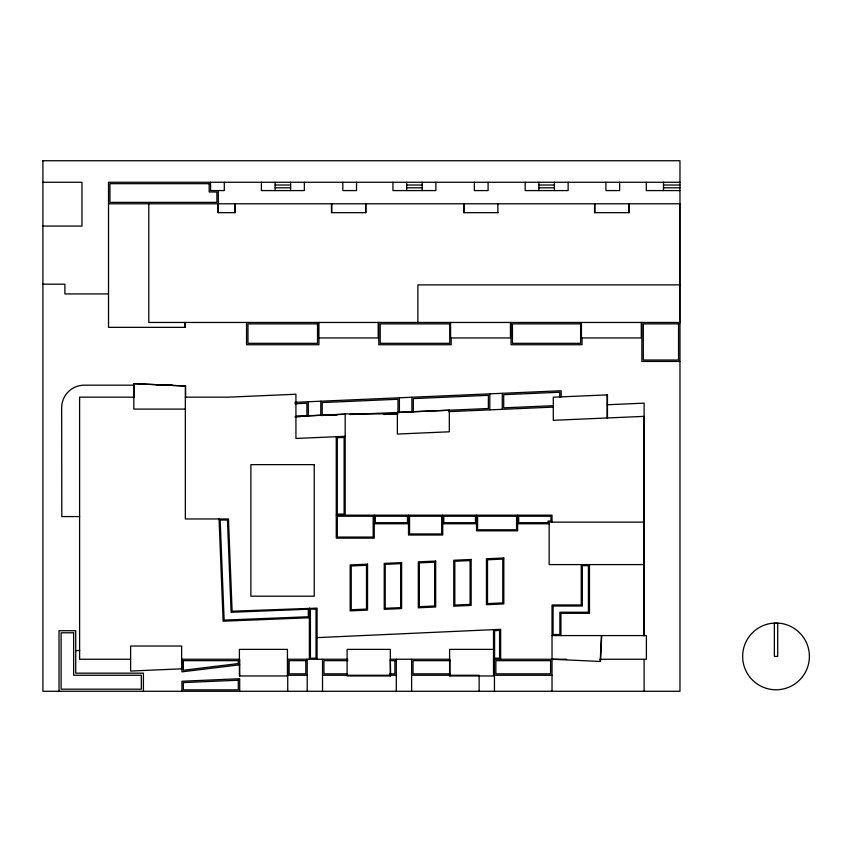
<?xml version="1.0" encoding="UTF-8"?>
<svg xmlns="http://www.w3.org/2000/svg" width="852" height="852" viewBox="0 0 852 852"><rect width="100%" height="100%" fill="white"/><g stroke="black" fill="none" stroke-linecap="round" stroke-linejoin="round"><path stroke-width="1.28" d="M600.213 661.471L601.406 635.581M601.704 635.581L600.511 661.471L552.021 659.246M239.7 664.816L181.934 671.845L181.934 659.246M296.23 416.372L345.177 414.093M317.082 637.626L500.646 629.319L500.646 659.246M295.026 402.325L561.159 390.748L561.159 396.904M294.994 403.742L306.88 403.22L306.88 416.404M295.932 416.372L345.475 414.232M294.994 416.916L300.277 416.692M331.513 415.329L336.828 415.094M350.119 414.519L488.377 408.513L488.377 395.328L413.305 398.598L413.305 411.772M553.225 405.69L503.702 407.842L503.702 394.668L559.743 392.229L559.743 397.501M383.677 414.477L398.086 413.848M448.855 411.644L553.31 407.107M607.252 404.753L644.123 403.156L644.123 635.816M345.177 436.32L295.932 438.46L295.932 394.231L228.442 397.16L185.331 397.16M75.732 650.64L79.715 650.47M181.934 668.82L130.622 671.046L130.622 646.029L181.636 646.029L181.636 668.82M449.334 410.227L397.373 412.336L397.373 434.051L449.313 431.794L449.313 410.217M317.082 659.246L317.082 608.126L232.117 611.193L228.464 518.964L185.331 518.964L185.331 386.02L133.828 383.656L133.828 409.098L185.331 409.098M309.361 617.775L223.117 621.193L219.06 518.964M42.6 160.73L679.971 160.73L679.971 691.27L42.898 691.27L42.898 160.73M42.898 182.264L81.962 182.264L81.962 226.057L42.898 226.057M679.971 182.264L108.523 182.264L108.523 327.338L185.299 327.338L185.299 322.461M275.111 185.033L290.628 185.033M406.66 185.033L422.177 185.033M538.901 185.033L554.418 185.033M663.484 185.033L679.971 185.033M275.111 187.802L290.628 187.802M406.66 187.802L422.177 187.802M538.901 187.802L554.418 187.802M663.484 187.802L679.971 187.802M679.971 190.582L646.295 190.582L646.295 182.264M108.523 203.788L679.971 203.788M498.164 212.67L463.712 212.67L463.712 203.788M42.898 284.185L64.89 284.185L64.89 293.929L108.523 293.929M679.672 284.877L417.874 284.877L417.874 322.461M679.971 322.461L148.802 322.461L148.802 203.788M679.672 323.877L643.303 323.877L643.303 360.023L678.554 360.023L678.554 323.877M679.971 361.44L641.886 361.44L641.886 322.461M134.126 385.179L83.997 385.179A22.589 22.589 0 0 0 61.663 408.023L61.813 516.568L79.609 516.568M156.555 385.179L172.392 385.179M133.828 397.16L79.609 397.16L79.609 659.246L130.622 659.246M397.373 413.87L345.177 413.87L345.177 515.172M336.252 515.172L552.021 515.172L552.021 522.138M643.824 522.138L549.146 522.138L549.146 564.588L643.824 564.588M374.252 523.756L408.502 523.756M442.742 523.756L476.534 523.756M517.633 523.756L549.146 523.756M552.021 635.581L646.402 635.581L646.402 659.246L599.872 659.246M493.51 649.384L449.6 649.384L449.6 675.956L493.51 675.956L493.51 629.639M181.636 659.246L239.7 659.246L239.7 675.956M287.433 659.246L347.786 659.246M493.51 659.246L566.644 659.246M347.84 660.662L323.941 660.662L323.941 673.847L347.595 673.847M390.322 660.662L395.53 660.662M449.994 660.662L413.039 660.662L413.039 673.847L449.994 673.847M389.641 673.847L394.891 673.847L394.891 660.662M287.731 675.253L307.221 675.253M322.525 675.253L396.308 675.253M411.623 675.253L479.133 675.253L479.133 691.27M494.448 675.253L552.021 675.253M287.731 675.956L239.401 675.956L239.401 649.384L287.433 649.384L287.433 675.956M777.695 623.131L777.695 656.402L774.351 656.402L774.351 623.131M679.672 203.788L679.672 322.461M663.484 182.264L663.484 190.582M644.123 659.576L644.123 691.27M643.824 635.581L643.824 416.383L553.289 420.313L553.289 397.213L607.455 394.87L607.455 417.97M641.29 322.461L641.29 337.946L581.437 337.946L581.437 322.461M629.021 203.788L629.021 212.67L594.568 212.67L594.568 203.788M628.723 203.788L628.723 212.67M619.638 182.264L619.638 190.582L605.921 190.582L605.921 182.264M607.156 394.87L607.156 417.97M594.866 203.788L594.866 212.67M589.477 564.588L589.477 613.312L560.936 613.312L560.936 635.581M582.033 338.18L582.033 344.73L511.04 344.73L511.04 322.461M581.256 564.588L581.256 604.963L552.021 604.963L552.021 691.27M568.135 182.264L568.135 190.582L525.183 190.582L525.183 182.264M554.418 182.264L554.418 190.582M538.901 182.264L538.901 190.582M517.633 515.172L517.633 530.839L476.534 530.839L476.534 515.172M510.444 322.461L510.444 337.946L450.58 337.946L450.58 322.461M502.286 393.315L502.286 409.322M497.866 203.788L497.866 212.67M494.448 659.246L494.448 691.27M489.793 393.858L489.793 409.865M488.089 182.264L488.089 190.582L474.372 190.582L474.372 182.264M464.01 203.788L464.01 212.67M451.177 338.18L451.177 344.73L378.789 344.73L378.789 322.461M449.899 675.956L449.899 659.246L390.322 659.246L390.621 675.956L347.094 675.956L347.094 649.384L390.322 649.384L390.322 675.956M442.742 515.172L442.742 535.013L408.502 535.013L408.502 515.172M435.883 182.264L435.883 190.582L392.942 190.582L392.942 182.264M422.177 182.264L422.177 190.582M411.889 397.245L411.889 412.017M411.623 659.246L411.623 691.27M406.66 182.264L406.66 190.582M399.396 397.788L399.396 412.56M397.98 412.443L397.98 399.258L322.205 402.559L322.205 415.733M396.308 659.246L396.308 691.27M378.203 322.461L378.203 337.946L318.339 337.946L318.339 322.461M374.252 515.172L374.252 538.144L336.252 538.144L336.252 436.714M365.923 203.788L365.923 212.67L331.471 212.67L331.471 203.788M365.625 203.788L365.625 212.67M356.541 182.264L356.541 190.582L342.834 190.582L342.834 182.264M331.769 203.788L331.769 212.67M322.525 659.246L322.525 691.27M320.789 401.207L320.789 414.743M318.936 322.461L318.936 344.73L246.547 344.73L246.547 322.461M309.361 608.126L309.361 659.246M308.296 401.75L308.296 416.522M307.221 659.246L307.221 691.27M304.345 182.264L304.345 190.582L261.394 190.582L261.394 182.264M290.628 182.264L290.628 190.582M287.731 659.246L287.731 691.27M275.111 182.264L275.111 190.582M239.7 691.27L239.7 678.735L181.934 681.249L181.934 691.27M235.067 203.788L235.067 212.67L218.016 212.67L218.016 203.788M234.779 203.788L234.779 212.67M224.3 182.264L224.3 190.582L210.582 190.582L210.582 182.264M218.314 190.582L218.314 212.67M185.63 397.16L185.63 386.02L134.115 383.656L134.115 397.16M185.001 322.461L185.001 327.338M143.413 691.27L143.413 673.165L75.732 673.165L75.732 630.714L59.022 630.714L59.022 691.27M238.294 663.57L183.35 670.258L183.35 660.662L238.294 660.662L238.294 663.57M776.023 623.025L771.667 623.313A33.377 33.377 0 0 0 747.875 674.337A33.377 33.377 0 0 0 804.171 674.337A33.377 33.377 0 0 0 780.379 623.313L776.023 623.025M367.542 564.152L350.161 564.94L350.161 610.884L367.542 610.096L367.542 564.152M401.611 562.618L384.231 563.406L384.231 609.34L401.611 608.552L401.611 562.618M435.681 561.074L418.3 561.862L418.3 607.796L435.681 607.007L435.681 561.074M471.145 559.466L453.765 560.254L453.765 606.187L471.145 605.399L471.145 559.466M503.82 557.985L486.439 558.774L486.439 604.707L503.82 603.919L503.82 557.985M400.632 563.641L385.221 564.343L385.221 608.307L400.632 607.614L400.632 563.641M366.488 565.27L351.226 565.962L351.226 609.766L366.488 609.084L366.488 565.27M434.627 562.182L419.365 562.874L419.365 606.688L434.627 605.996L434.627 562.182M470.08 560.573L454.819 561.266L454.819 605.08L470.08 604.387L470.08 560.573M502.765 559.093L487.504 559.785L487.504 603.599L502.765 602.907L502.765 559.093M344.112 437.427L337.317 437.726L337.317 514.107L344.112 514.107L344.112 437.427M499.581 630.427L494.575 630.65L494.575 658.191L499.581 658.191L499.581 630.427M238.294 680.216L183.35 682.601L183.35 689.854L238.294 689.854L238.294 680.216M308.296 609.233L231.105 612.29L227.441 520.029L220.167 520.029L224.14 620.096L308.296 616.752L308.296 609.233M209.177 183.681L109.94 183.681L109.94 202.371L216.909 202.371L216.909 191.998L209.177 191.998L209.177 183.681M317.519 323.877L247.964 323.877L247.964 343.324L317.519 343.324L317.519 323.877M449.76 323.877L380.205 323.877L380.205 343.324L449.76 343.324L449.76 323.877M580.617 323.877L512.446 323.877L512.446 343.324L580.617 343.324L580.617 323.877M314.228 464.638L250.882 464.638L250.882 596.187L314.228 596.187L314.228 464.638M373.187 516.237L337.317 516.237L337.317 537.079L373.187 537.079L373.187 516.237M407.437 516.237L375.306 516.237L375.306 522.691L407.437 522.691L407.437 516.237M441.687 516.237L409.556 516.237L409.556 533.959L441.687 533.959L441.687 516.237M475.469 516.237L443.807 516.237L443.807 522.691L475.469 522.691L475.469 516.237M516.568 516.237L477.589 516.237L477.589 529.774L516.568 529.774L516.568 516.237M550.956 516.237L518.687 516.237L518.687 522.691L548.081 522.691L548.081 521.073L550.956 521.073L550.956 516.237M588.413 565.653L582.31 565.653L582.31 606.017L553.076 606.017L553.076 634.527L559.881 634.527L559.881 612.247L588.413 612.247L588.413 565.653M316.028 609.191L310.416 609.191L310.416 658.191L316.028 658.191L316.028 609.191M73.645 632.802L61.11 632.802L61.11 689.183L141.325 689.183L141.325 675.253L73.645 675.253L73.645 632.802M305.804 660.662L289.147 660.662L289.147 673.847L305.804 673.847L305.804 660.662M550.605 660.662L495.864 660.662L495.864 673.847L550.605 673.847L550.605 660.662"/></g></svg>
